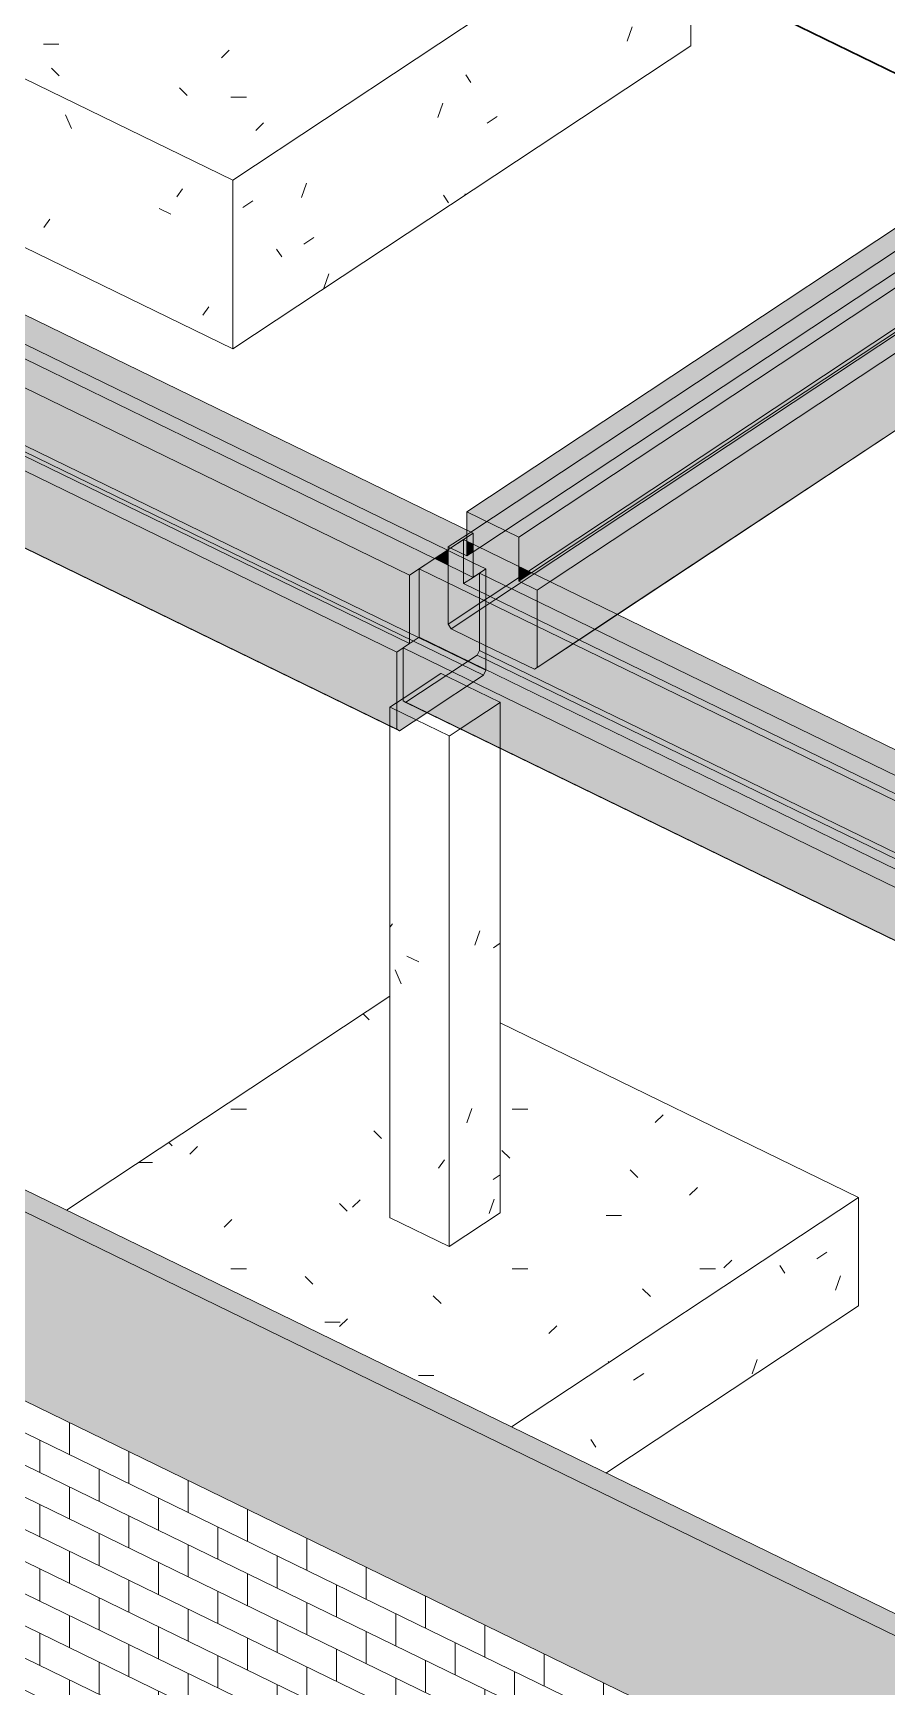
# Model space of a CAD drawing. Header units: inches. Extents: x -4071 to 5659, y -7640 to 11458.
# Drawn here: x 3283.8 to 3458.6, y -3563.1 to -3224.5 of the extents above; entities that cross this region are included whole.
import ezdxf

# ---------------------------------------------------------------- set-up
doc = ezdxf.new("R2010")
doc.units = ezdxf.units.IN
doc.header["$MEASUREMENT"] = 0
for name, color, linetype, lineweight in [('A-WALL-PATT', 111, 'Continuous', 9), ('G-ANNO-SYMB', 111, 'Continuous', 30), ('S-BEAM', 12, 'Continuous', 9), ('S-COLS', 52, 'Continuous', 9), ('S-FNDN', 32, 'Continuous', 18)]:
    doc.layers.add(name, color=color, linetype=linetype, lineweight=lineweight)
pattern_1 = [(0, (10121.03, -4099.03), (76.8, 10.903), [3.168, -54.432, 3.168, -54.432, -307.2]), (0, (10121.03, -4099.03), (76.8, 10.903), [-115.2, 3.168, -112.032, 3.168, -54.432, -134.4]), (0, (10121.03, -4099.03), (76.8, 10.903), [-288, 3.168, -35.232, 3.168, -92.832]), (135.474, (10149.83, -4093.578), (-55.0283, 32.31815), [2.222, -38.175, 2.222, -253.625]), (135.474, (10149.83, -4093.578), (-55.0283, 32.31815), [-42.619, -38.175, 2.222, -78.572, -134.656]), (135.474, (10149.83, -4093.578), (-55.0283, 32.31815), [-161.587, 2.222, -38.175, 2.222, -92.038]), (135.474, (10149.83, -4093.578), (-55.0283, 32.31815), [-204.206, -24.709, 2.222, -65.106]), (224.526, (10159.43, -4071.771), (-21.77233, -43.22216), [2.222, -38.175, 2.222, -253.625]), (224.526, (10159.43, -4071.771), (-21.77233, -43.22216), [-42.619, -38.175, 2.222, -78.572, -134.656]), (224.526, (10159.43, -4071.771), (-21.77233, -43.22216), [-161.587, 2.222, -38.175, 2.222, -92.038]), (224.526, (10159.43, -4071.771), (-21.77233, -43.22216), [-204.206, -24.709, 2.222, -65.106])]

# ---------------------------------------------------------------- blocks, each defined once
blk = doc.blocks.new('Zapata-Rectangular - FT100b - 10-0x10-0x2-3-1717621-FOUNDATION - 3D - VIEW 2')
at = {"layer": 'S-FNDN', "lineweight": 9}
h = blk.add_hatch(dxfattribs=at)
h.set_pattern_fill('FP_143', color=256, style=0, pattern_type=2)
h.set_pattern_definition(pattern_1)
h.paths.add_polyline_path([(10183.87, -3509.9), (10254.89, -3462.88), (10181.57, -3427.16), (10181.57, -3466.07), (10171.09, -3472.93), (10159, -3467.05), (10159, -3421.69), (10092.79, -3465.53), (10127.38, -3482.38)], flags=0)
h = blk.add_hatch(dxfattribs=at)
h.set_pattern_fill('FP_146', color=256, style=0, pattern_type=2)
h.set_pattern_definition([(33.505, (9644.564, -2515.804), (50.00359, 48.90697), [2.474, -42.502, 2.474, -282.373]), (33.505, (9644.564, -2515.804), (50.00359, 48.90697), [-47.45, -42.502, 2.474, -87.478, -149.919]), (33.505, (9644.564, -2515.804), (50.00359, 48.90697), [-179.903, 2.474, -42.502, 2.474, -102.47]), (33.505, (9644.564, -2515.804), (50.00359, 48.90697), [-227.353, -27.51, 2.474, -72.486]), (123.209, (9663.316, -2495.489), (-35.82795, 23.12505), [1.883, -32.354, 1.883, -214.952]), (123.209, (9663.316, -2495.489), (-35.82795, 23.12505), [-36.12, -32.354, 1.883, -66.591, -114.124]), (123.209, (9663.316, -2495.489), (-35.82795, 23.12505), [-136.948, 1.883, -32.354, 1.883, -78.003]), (123.209, (9663.316, -2495.489), (-35.82795, 23.12505), [-173.068, -20.942, 1.883, -55.179]), (250.676, (9669.566, -2459.743), (-14.17579, -72.032215), [3.117, -53.549, -358.879]), (250.676, (9669.566, -2459.743), (-14.17579, -72.032215), [-56.665, 3.117, -53.549, -302.214]), (250.676, (9669.566, -2459.743), (-14.17579, -72.032215), [-113.33, 3.117, -110.214, -188.884]), (250.676, (9669.566, -2459.743), (-14.17579, -72.032215), [-226.661, 3.117, -53.549, -132.219]), (250.676, (9669.566, -2459.743), (-14.17579, -72.032215), [-283.326, 3.117, -34.66, -94.442]), (250.676, (9669.566, -2459.743), (-14.17579, -72.032215), [-321.103, 3.117, -91.325])])
h.paths.add_polyline_path([(10203.21, -3519.32), (10254.89, -3485.1), (10254.89, -3462.88), (10183.87, -3509.9), (10193.53, -3514.6)], flags=0)
at = {"layer": 'S-FNDN', "color": 143, "lineweight": 9}
for p, q in [((10159, -3421.69), (10092.79, -3465.53)), ((10254.89, -3462.88), (10181.57, -3427.16)), ((10183.87, -3509.9), (10254.89, -3462.88)), ((10254.89, -3485.1), (10254.89, -3462.88)), ((10254.89, -3485.1), (10203.21, -3519.32))]:
    blk.add_line(p, q, dxfattribs=at)
blk = doc.blocks.new('Zapata-Rectangular - FT120b - 12-0x12-0x3-6-V40-FOUNDATION - 3D - VIEW 2')
at = {"layer": 'S-FNDN', "lineweight": 9}
h = blk.add_hatch(dxfattribs=at)
h.set_pattern_fill('FP_140', color=256, style=0, pattern_type=2)
h.set_pattern_definition(pattern_1)
h.paths.add_polyline_path([(10126.83, -3254.6), (10220.58, -3192.53), (10130.34, -3148.57), (10130.34, -3196.45), (10119.86, -3203.32), (10107.77, -3197.43), (10107.77, -3141.61), (10017.53, -3201.35), (10109.97, -3246.38)], flags=0)
h = blk.add_hatch(dxfattribs=at)
h.set_pattern_fill('FP_152', color=256, style=0, pattern_type=2)
h.set_pattern_definition([(33.505, (9389.539, -2391.571), (50.00359, 48.90697), [2.474, -42.502, 2.474, -282.373]), (33.505, (9389.539, -2391.571), (50.00359, 48.90697), [-47.45, -42.502, 2.474, -87.478, -149.919]), (33.505, (9389.539, -2391.571), (50.00359, 48.90697), [-179.903, 2.474, -42.502, 2.474, -102.47]), (33.505, (9389.539, -2391.571), (50.00359, 48.90697), [-227.353, -27.51, 2.474, -72.486]), (123.209, (9408.29, -2371.256), (-35.82795, 23.12505), [1.883, -32.354, 1.883, -214.952]), (123.209, (9408.29, -2371.256), (-35.82795, 23.12505), [-36.12, -32.354, 1.883, -66.591, -114.124]), (123.209, (9408.29, -2371.256), (-35.82795, 23.12505), [-136.948, 1.883, -32.354, 1.883, -78.003]), (123.209, (9408.29, -2371.256), (-35.82795, 23.12505), [-173.068, -20.942, 1.883, -55.179]), (250.676, (9414.54, -2335.51), (-14.17579, -72.032215), [3.117, -53.549, 3.117, -355.763]), (250.676, (9414.54, -2335.51), (-14.17579, -72.032215), [-59.782, -53.549, 3.117, -110.214, -188.884]), (250.676, (9414.54, -2335.51), (-14.17579, -72.032215), [-226.661, 3.117, -53.549, 3.117, -129.102]), (250.676, (9414.54, -2335.51), (-14.17579, -72.032215), [-286.442, -34.66, 3.117, -91.325])])
h.paths.add_polyline_path([(10126.83, -3289.17), (10220.58, -3227.1), (10220.58, -3192.53), (10126.83, -3254.6), (10126.83, -3268.48)], flags=0)
h = blk.add_hatch(dxfattribs=at)
h.set_pattern_fill('FP_157', color=256, style=0, pattern_type=2)
h.set_pattern_definition([(334.027, (10858.317, -2259.815), (58.29157, -12.59248), [2.675, -45.955, 2.675, -305.316]), (334.027, (10858.317, -2259.815), (58.29157, -12.59248), [-51.305, -45.955, 2.675, -94.586, -162.1]), (334.027, (10858.317, -2259.815), (58.29157, -12.59248), [-194.521, 2.675, -45.955, 2.675, -110.796]), (334.027, (10858.317, -2259.815), (58.29157, -12.59248), [-245.825, -29.745, 2.675, -78.376]), (112.916, (10880.177, -2262.562), (-41.76583, 67.19003), [3.088, -53.051, 3.088, -352.455]), (112.916, (10880.177, -2262.562), (-41.76583, 67.19003), [-59.226, -53.051, 3.088, -109.189, -187.128]), (112.916, (10880.177, -2262.562), (-41.76583, 67.19003), [-224.553, 3.088, -53.051, 3.088, -127.902]), (112.916, (10880.177, -2262.562), (-41.76583, 67.19003), [-283.779, -34.338, 3.088, -90.476]), (234.291, (10887.463, -2234.504), (-16.52565, -54.59722), [2.06, -35.392, 2.06, -235.135]), (234.291, (10887.463, -2234.504), (-16.52565, -54.59722), [-39.512, -35.392, 2.06, -72.844, -124.839]), (234.291, (10887.463, -2234.504), (-16.52565, -54.59722), [-149.807, 2.06, -35.392, 2.06, -85.328]), (234.291, (10887.463, -2234.504), (-16.52565, -54.59722), [-189.319, -22.908, 2.06, -60.36])])
h.paths.add_polyline_path([(10126.83, -3289.17), (10126.83, -3254.6), (10017.53, -3201.35), (10017.53, -3235.92), (10097.89, -3275.07)], flags=0)
at = {"layer": 'S-FNDN', "color": 143, "lineweight": 9}
for p, q in [((10107.77, -3141.61), (10017.53, -3201.35)), ((10220.58, -3192.53), (10130.34, -3148.57)), ((10126.83, -3254.6), (10220.58, -3192.53)), ((10220.58, -3227.1), (10220.58, -3192.53)), ((10017.53, -3201.35), (10126.83, -3254.6)), ((10017.53, -3235.92), (10017.53, -3201.35)), ((10220.58, -3227.1), (10126.83, -3289.17)), ((10126.83, -3289.17), (10017.53, -3235.92)), ((10126.83, -3254.6), (10126.83, -3289.17))]:
    blk.add_line(p, q, dxfattribs=at)

msp = doc.modelspace()

# ---------------------------------------------------------------- hatches: boundary and pattern name
at = {"layer": 'A-WALL-PATT'}
h = msp.add_hatch(dxfattribs=at)
h.set_pattern_fill('FP_131', color=256, style=0, pattern_type=2)
h.set_pattern_definition([(38.843, (3740.36, -2468.863), (52.2627, -30.4178), [4.51, -49.611]), (329.8, (3740.36, -2468.863), (-10.1098, 64.362), [5.039, -55.431]), (98.927, (3744.72, -2471.4), (42.1533, 33.9443), [5.429, -59.722]), (32.745, (3740.36, -2453.06), (77.7636, -50.961), [6.748, -74.223]), (95.821, (3746.84, -2457.306), (68.1032, 43.797), [7.937, -87.312]), (326.762, (3740.36, -2453.06), (68.1038, 43.7973), [7.748, -85.227]), (355.947, (3747.65, -2460.56), (43.4937, -53.0016), [5.115, -56.261]), (309.372, (3747.65, -2460.56), (17.7293, 48.663), [5.714, -62.849]), (69.982, (3751.27, -2464.977), (61.2226, -4.3385), [4.316, -47.476]), (19.034, (3740.362, -2468.863), (0.8863, 25.87368), [2.018, -37.852, 2.018, -38.953, -40.512]), (19.034, (3740.362, -2468.863), (0.8863, 25.87368), [-80.841, 2.018, -38.494]), (340.998, (3740.362, -2468.863), (19.1688, 21.8281), [2.521, -26.665, 2.521, -46.148, -19.292]), (340.998, (3740.362, -2468.863), (19.1688, 21.8281), [-77.856, 2.521, -16.771]), (310.327, (3724.114, -2460.948), (38.89608, -20.73084), [3.134, -20.606, 3.134, -70.934, -98.283]), (310.327, (3724.114, -2460.948), (38.89608, -20.73084), [-97.808, 3.134, -95.149]), (304.03, (3716.827, -2457.398), (42.49345, -12.79106), [3.168, -28.03, 3.168, -46.557, -70.555]), (304.03, (3716.827, -2457.398), (42.49345, -12.79106), [-80.923, 3.168, -67.388])])
h.paths.add_polyline_path([(3637.326, -3769.791), (3637.326, -3638.916), (2940.56, -3299.494), (2940.548, -3329.531), (2931.452, -3325.1), (2931.452, -3425.931), (3236.572, -3574.567), (3236.572, -3482.379), (3455.165, -3588.865), (3455.165, -3681.053), (3633.667, -3768.008)], flags=0)
h.paths.add_polyline_path([(2712.858, -3319.445), (2712.858, -3218.615), (2703.75, -3214.178), (2703.75, -3184.134), (1970.551, -2826.964), (1970.551, -2957.838), (2184.591, -3062.105), (2184.591, -2969.917), (2403.184, -3076.403), (2403.184, -3168.591), (2708.971, -3317.552)], flags=0)
h = msp.add_hatch(dxfattribs=at)
h.set_pattern_fill('FP_135', color=256, style=0, pattern_type=2)
h.set_pattern_definition([(334.027, (3236.572, -3574.567), (-7e-05, 6.58512), []), (90, (3236.572, -3574.567), (-6.072, 9.543), [6.585, -6.585])])
h.paths.add_polyline_path([(3455.165, -3681.053), (3455.165, -3588.865), (3236.572, -3482.379), (3236.572, -3574.567), (3426.635, -3667.154)], flags=0)
at = {"layer": 'S-BEAM', "transparency": 33554534}
h = msp.add_hatch(color=254, dxfattribs=at)
h.paths.add_polyline_path([(3369.225, -3329.947), (3371.925, -3328.191), (3372.556, -3328.498), (3372.556, -3327.208), (3368.761, -3329.721)], flags=0)
h.paths.add_polyline_path([(3375.229, -3329.8), (3548.471, -3215.111), (3544.676, -3213.262), (3373.387, -3326.658), (3373.878, -3326.897), (3373.878, -3329.142)], flags=0)
h = msp.add_hatch(color=254, dxfattribs=at)
h.paths.add_polyline_path([(3383.182, -3327.692), (3551.218, -3216.449), (3548.471, -3215.111), (3380.435, -3326.354)], flags=0)
h.paths.add_polyline_path([(3376.64, -3324.505), (3544.676, -3213.262), (3540.592, -3211.273), (3372.556, -3322.515), (3376.482, -3324.428)], flags=0)
for points in [[(3385.855, -3334.976), (3559.097, -3220.287), (3551.218, -3216.449), (3383.182, -3327.692), (3383.182, -3333.674), (3384.285, -3334.212)], [(3360.829, -3349.498), (3360.856, -3349.48), (3360.829, -3335.505), (3171.287, -3243.171), (3166.99, -3246.017), (3113.084, -3219.757), (3113.084, -3226.342), (3166.99, -3252.601), (3166.99, -3255.071), (3359.527, -3348.863)], [(3403.411, -3343.529), (3569.729, -3233.424), (3569.729, -3218.102), (3563.32, -3222.344), (3562.808, -3222.192), (3389.65, -3336.825), (3393.282, -3338.595)], [(3389.65, -3336.825), (3562.801, -3222.092), (3559.097, -3220.287), (3385.855, -3334.976), (3389.487, -3336.746)], [(3356.824, -3366.354), (3356.884, -3362.473), (3358.252, -3361.503), (3358.252, -3351.235), (3164.385, -3256.795), (3164.385, -3254.325), (3112.044, -3228.828), (3109.893, -3230.251), (3115.252, -3232.862), (3115.252, -3248.674), (3349.684, -3362.875)], [(3360.856, -3335.518), (3365.972, -3332.1), (3180.011, -3241.511), (3182.616, -3239.787), (3368.576, -3330.376), (3368.761, -3330.254), (3368.761, -3329.721), (3372.556, -3327.208), (3372.556, -3326.253), (3180.011, -3232.457), (3175.714, -3235.302), (3180.011, -3237.396), (3174.02, -3241.362), (3182.616, -3245.549), (3180.011, -3247.273), (3171.416, -3243.086), (3171.287, -3243.171), (3360.829, -3335.505)], [(3365.972, -3332.1), (3368.576, -3330.376), (3182.616, -3239.787), (3180.011, -3241.511), (3362.783, -3330.547)], [(3358.252, -3351.235), (3360.829, -3349.498), (3166.99, -3255.071), (3164.385, -3256.795), (3354.713, -3349.511)], [(3372.556, -3331.57), (3373.878, -3330.694), (3373.878, -3329.142), (3372.556, -3328.498), (3372.556, -3329.721)], [(3368.761, -3333.459), (3368.761, -3330.466), (3368.576, -3330.376), (3365.999, -3332.113)], [(3383.182, -3336.746), (3385.761, -3334.931), (3383.182, -3333.674), (3383.182, -3335.076)], [(3386.977, -3338.595), (3389.65, -3336.825), (3385.855, -3334.976), (3383.182, -3336.746), (3386.379, -3338.303)], [(3395.532, -3348.745), (3398.788, -3346.59), (3386.977, -3340.836), (3386.977, -3344.577), (3394.423, -3348.205)], [(3601.604, -3449.13), (3603.633, -3447.761), (3603.602, -3446.363), (3398.788, -3346.59), (3395.532, -3348.745), (3601.581, -3449.12)], [(3600.345, -3463.931), (3600.345, -3449.938), (3394.296, -3349.563), (3386.379, -3354.766), (3376.482, -3349.944), (3376.482, -3354.878), (3597.602, -3462.595)], [(3597.09, -3466.086), (3600.345, -3463.931), (3376.482, -3354.98), (3375.97, -3355.968), (3373.88, -3357.351), (3597.059, -3466.071)], [(3358.765, -3367.358), (3372.576, -3358.214), (3367.198, -3355.645), (3358.252, -3361.636), (3358.252, -3367.049)], [(3593.634, -3475.278), (3593.685, -3472.899), (3597.09, -3470.645), (3597.059, -3466.071), (3373.88, -3357.351), (3372.576, -3358.214), (3379.386, -3361.532), (3379.386, -3370.909), (3591.594, -3474.284)], [(3359.527, -3360.723), (3359.543, -3360.713), (3359.527, -3360.298)], [(3356.824, -3366.413), (3356.824, -3366.354), (3349.573, -3362.88)]]:
    msp.add_hatch(color=254, dxfattribs=at).paths.add_polyline_path(points, flags=0)
h = msp.add_hatch(color=254, dxfattribs=at)
h.paths.add_polyline_path([(3358.252, -3367.049), (3358.252, -3361.568), (3356.824, -3362.544), (3356.884, -3366.383)], flags=0)
h.paths.add_polyline_path([(3115.252, -3248.674), (3115.192, -3232.833), (3109.177, -3229.903), (3104.775, -3232.833), (3104.775, -3233.64), (3099.476, -3237.148), (3098.76, -3236.799), (3098.76, -3237.622), (3096.134, -3239.361), (3112.376, -3247.273)], flags=0)
h = msp.add_hatch(color=254, dxfattribs=at)
h.paths.add_polyline_path([(3358.765, -3367.358), (3358.252, -3367.049), (3358.252, -3367.108)], flags=0)
h.paths.add_polyline_path([(3115.252, -3248.733), (3115.252, -3248.674), (3112.255, -3247.273)], flags=0)
h = msp.add_hatch(color=254, dxfattribs=at)
h.paths.add_polyline_path([(3383.182, -3333.674), (3383.182, -3327.692), (3380.435, -3326.354), (3375.229, -3329.8), (3378.861, -3331.57)], flags=0)
h.paths.add_polyline_path([(3373.387, -3326.658), (3376.64, -3324.505), (3372.556, -3322.515), (3372.556, -3326.253)], flags=0)
h = msp.add_hatch(color=254, dxfattribs=at)
h.paths.add_polyline_path([(3386.379, -3354.766), (3386.977, -3354.409), (3386.977, -3344.577), (3376.482, -3339.465), (3376.482, -3349.944), (3385.646, -3354.409)], flags=0)
h.paths.add_polyline_path([(3386.977, -3340.836), (3386.977, -3338.595), (3383.182, -3336.746), (3383.182, -3333.674), (3375.229, -3329.8), (3373.878, -3330.694), (3373.878, -3332.959), (3376.482, -3334.227), (3376.482, -3335.724), (3386.379, -3340.545)], flags=0)
h.paths.add_polyline_path([(3368.761, -3330.254), (3369.225, -3329.947), (3368.761, -3329.721)], flags=0)
h.paths.add_polyline_path([(3372.556, -3327.208), (3373.387, -3326.658), (3372.556, -3326.253), (3372.556, -3326.897)], flags=0)
h = msp.add_hatch(color=254, dxfattribs=at)
h.paths.add_polyline_path([(3372.556, -3331.57), (3372.556, -3328.498), (3371.898, -3328.177), (3369.252, -3329.96), (3369.358, -3330.012)], flags=0)
h.paths.add_polyline_path([(3373.878, -3330.694), (3375.229, -3329.8), (3373.878, -3329.142)], flags=0)
h.paths.add_polyline_path([(3373.878, -3329.142), (3373.878, -3326.897), (3373.387, -3326.658), (3372.556, -3327.208), (3372.556, -3328.498)], flags=0)
h = msp.add_hatch(color=254, dxfattribs=at)
h.paths.add_polyline_path([(3359.543, -3360.713), (3367.302, -3355.645), (3372.576, -3358.214), (3375.97, -3355.968), (3376.482, -3354.766), (3376.482, -3349.944), (3369.358, -3346.474), (3368.761, -3345.535), (3368.761, -3333.459), (3365.999, -3332.113), (3362.783, -3334.243), (3362.783, -3348.236), (3359.527, -3350.391), (3359.592, -3360.298)], flags=0)
h.paths.add_polyline_path([(3368.761, -3330.466), (3368.761, -3330.285), (3368.603, -3330.389)], flags=0)
h = msp.add_hatch(color=254, dxfattribs=at)
h.paths.add_polyline_path([(3376.482, -3339.465), (3386.977, -3344.577), (3386.977, -3340.836), (3376.482, -3335.724), (3376.482, -3338.595)], flags=0)
h.paths.add_polyline_path([(3376.482, -3349.944), (3376.482, -3339.465), (3371.898, -3337.232), (3373.851, -3335.939), (3368.761, -3333.459), (3368.761, -3345.535), (3369.358, -3346.474), (3375.97, -3349.695)], flags=0)
h.paths.add_polyline_path([(3373.878, -3332.959), (3373.878, -3330.694), (3372.556, -3331.57), (3369.225, -3329.947), (3368.761, -3330.285), (3368.761, -3330.466), (3372.556, -3332.315)], flags=0)
h.paths.add_polyline_path([(3373.878, -3335.921), (3375.18, -3335.09), (3376.482, -3335.724), (3376.45, -3334.212), (3373.878, -3332.959), (3373.878, -3335.518)], flags=0)
h = msp.add_hatch(color=254, dxfattribs=at)
h.paths.add_polyline_path([(3376.482, -3339.465), (3376.482, -3335.724), (3375.153, -3335.076), (3371.898, -3337.232), (3374.696, -3338.595)], flags=0)
h.paths.add_polyline_path([(3373.851, -3335.939), (3373.878, -3335.921), (3373.878, -3332.959), (3368.761, -3330.466), (3368.761, -3333.459), (3372.988, -3335.518)], flags=0)
h = msp.add_hatch(color=254, dxfattribs=at)
h.paths.add_polyline_path([(3358.252, -3361.568), (3359.527, -3360.723), (3359.527, -3350.391), (3358.252, -3351.235), (3358.252, -3361.503)], flags=0)
h.paths.add_polyline_path([(3360.856, -3349.48), (3362.783, -3348.205), (3362.783, -3334.243), (3360.856, -3335.518), (3360.856, -3348.205)], flags=0)
h = msp.add_hatch(color=254, dxfattribs=at)
h.paths.add_polyline_path([(3386.977, -3354.409), (3395.532, -3348.745), (3386.977, -3344.577), (3386.977, -3350.36)], flags=0)
h.paths.add_polyline_path([(3398.788, -3346.59), (3403.411, -3343.529), (3389.65, -3336.825), (3386.977, -3338.595), (3386.977, -3340.836)], flags=0)
h = msp.add_hatch(color=254, dxfattribs=at)
h.paths.add_polyline_path([(3600.345, -3449.938), (3601.581, -3449.12), (3395.532, -3348.745), (3394.296, -3349.563), (3597.602, -3448.602)], flags=0)
h.paths.add_polyline_path([(3603.633, -3446.378), (3603.633, -3446.363), (3607.428, -3443.85), (3607.428, -3442.914), (3403.411, -3343.529), (3398.788, -3346.59), (3603.602, -3446.363)], flags=0)
h = msp.add_hatch(color=254, dxfattribs=at)
h.paths.add_polyline_path([(3597.09, -3476.961), (3597.09, -3470.645), (3593.634, -3472.933), (3593.634, -3475.278)], flags=0)
h.paths.add_polyline_path([(3379.386, -3370.909), (3379.326, -3361.503), (3372.576, -3358.214), (3364.416, -3363.617), (3371.898, -3367.261)], flags=0)
h = msp.add_hatch(color=254, dxfattribs=at)
h.paths.add_polyline_path([(3597.602, -3477.27), (3597.09, -3476.961), (3597.112, -3477.031)], flags=0)
h.paths.add_polyline_path([(3379.386, -3370.968), (3379.386, -3370.909), (3371.898, -3367.32)], flags=0)
at = {"layer": 'S-COLS'}
h = msp.add_hatch(dxfattribs=at)
h.set_pattern_fill('FP_127', color=256, style=0, pattern_type=2)
h.set_pattern_definition([(334.027, (3884.903, -2373.175), (58.29157, -12.59248), [2.675, -45.955, 2.675, -305.316]), (334.027, (3884.903, -2373.175), (58.29157, -12.59248), [-51.305, -45.955, 2.675, -94.586, -162.1]), (334.027, (3884.903, -2373.175), (58.29157, -12.59248), [-194.521, 2.675, -45.955, 2.675, -110.796]), (334.027, (3884.903, -2373.175), (58.29157, -12.59248), [-245.825, -29.745, 2.675, -78.376]), (112.916, (3906.762, -2375.922), (-41.76583, 67.19003), [3.088, -53.051, 3.088, -352.455]), (112.916, (3906.762, -2375.922), (-41.76583, 67.19003), [-59.226, -53.051, 3.088, -109.189, -187.128]), (112.916, (3906.762, -2375.922), (-41.76583, 67.19003), [-224.553, 3.088, -53.051, 3.088, -127.902]), (112.916, (3906.762, -2375.922), (-41.76583, 67.19003), [-283.779, -34.338, 3.088, -90.476]), (234.291, (3914.049, -2347.864), (-16.52565, -54.59722), [2.06, -35.392, 2.06, -235.135]), (234.291, (3914.049, -2347.864), (-16.52565, -54.59722), [-39.512, -35.392, 2.06, -72.844, -124.839]), (234.291, (3914.049, -2347.864), (-16.52565, -54.59722), [-149.807, 2.06, -35.392, 2.06, -85.328]), (234.291, (3914.049, -2347.864), (-16.52565, -54.59722), [-189.319, -22.908, 2.06, -60.36])])
h.paths.add_polyline_path([(3368.909, -3472.934), (3368.909, -3368.399), (3362.158, -3365.111), (3358.765, -3367.358), (3356.884, -3366.442), (3356.884, -3467.076)], flags=0)
h = msp.add_hatch(dxfattribs=at)
h.set_pattern_fill('FP_175', color=256, style=0, pattern_type=2)
h.set_pattern_definition([(0, (3318.851, -3994.495), (76.8, 10.903), [3.168, -54.432, 3.168, -54.432, -307.2]), (0, (3318.851, -3994.495), (76.8, 10.903), [-115.2, 3.168, -112.032, 3.168, -54.432, -134.4]), (0, (3318.851, -3994.495), (76.8, 10.903), [-288, 3.168, -35.232, 3.168, -92.832]), (135.474, (3347.651, -3989.043), (-55.0283, 32.31815), [2.222, -38.175, 2.222, -253.625]), (135.474, (3347.651, -3989.043), (-55.0283, 32.31815), [-42.619, -38.175, 2.222, -78.572, -134.656]), (135.474, (3347.651, -3989.043), (-55.0283, 32.31815), [-161.587, 2.222, -38.175, 2.222, -92.038]), (135.474, (3347.651, -3989.043), (-55.0283, 32.31815), [-204.206, -24.709, 2.222, -65.106]), (224.526, (3357.251, -3967.237), (-21.77233, -43.22216), [2.222, -38.175, 2.222, -253.625]), (224.526, (3357.251, -3967.237), (-21.77233, -43.22216), [-42.619, -38.175, 2.222, -78.572, -134.656]), (224.526, (3357.251, -3967.237), (-21.77233, -43.22216), [-161.587, 2.222, -38.175, 2.222, -92.038]), (224.526, (3357.251, -3967.237), (-21.77233, -43.22216), [-204.206, -24.709, 2.222, -65.106])])
h.paths.add_polyline_path([(3368.969, -3368.428), (3371.115, -3366.939), (3364.364, -3363.651), (3362.158, -3365.111), (3368.909, -3368.399)], flags=0)
h = msp.add_hatch(dxfattribs=at)
h.set_pattern_fill('FP_128', color=256, style=0, pattern_type=2)
h.set_pattern_definition([(33.505, (2802.917, -2496.578), (50.00359, 48.90697), [2.474, -42.502, 2.474, -282.373]), (33.505, (2802.917, -2496.578), (50.00359, 48.90697), [-47.45, -42.502, 2.474, -87.478, -149.919]), (33.505, (2802.917, -2496.578), (50.00359, 48.90697), [-179.903, 2.474, -42.502, 2.474, -102.47]), (33.505, (2802.917, -2496.578), (50.00359, 48.90697), [-227.353, -27.51, 2.474, -72.486]), (123.209, (2821.668, -2476.262), (-35.82795, 23.12505), [1.883, -32.354, 1.883, -214.952]), (123.209, (2821.668, -2476.262), (-35.82795, 23.12505), [-36.12, -32.354, 1.883, -66.591, -114.124]), (123.209, (2821.668, -2476.262), (-35.82795, 23.12505), [-136.948, 1.883, -32.354, 1.883, -78.003]), (123.209, (2821.668, -2476.262), (-35.82795, 23.12505), [-173.068, -20.942, 1.883, -55.179]), (250.676, (2827.919, -2440.517), (-14.17579, -72.03221), [3.117, -53.549, -358.879]), (250.676, (2827.919, -2440.517), (-14.17579, -72.03221), [-56.665, 3.117, -53.549, -302.214]), (250.676, (2827.919, -2440.517), (-14.17579, -72.03221), [-113.33, 3.117, -110.214, -188.884]), (250.676, (2827.919, -2440.517), (-14.17579, -72.03221), [-226.661, 3.117, -53.549, -132.219]), (250.676, (2827.919, -2440.517), (-14.17579, -72.03221), [-283.326, 3.117, -34.66, -94.442]), (250.676, (2827.919, -2440.517), (-14.17579, -72.03221), [-321.103, 3.117, -91.325])])
h.paths.add_polyline_path([(3368.969, -3472.963), (3379.386, -3466.067), (3379.386, -3370.968), (3371.175, -3366.968), (3368.969, -3368.428), (3368.969, -3452.12)], flags=0)
at = {"layer": 'S-FNDN'}
msp.add_hatch(color=256, dxfattribs=at).paths.add_polyline_path([(3637.326, -3638.916), (3643.837, -3634.606), (3639.283, -3632.388), (3636.679, -3634.112), (2944.466, -3296.908), (2940.56, -3299.494), (3630.857, -3635.765)], flags=0)

# ---------------------------------------------------------------- linework, layer by layer
at = {"layer": 'G-ANNO-SYMB'}
msp.add_line((3742.28, -3370.086), (1797.766, -2422.836), dxfattribs=at)
at = {"layer": 'S-BEAM', "color": 143}
for p, q in [((3372.556, -3322.515), (3575.674, -3188.048)), ((3586.3, -3193.225), (3383.182, -3327.692)), ((3385.855, -3334.976), (3586.3, -3202.279)), ((3389.65, -3336.825), (3590.095, -3204.128)), ((3403.411, -3343.529), (3590.095, -3219.942)), ((3180.011, -3232.457), (3373.878, -3326.897)), ((3094.859, -3238.74), (3358.252, -3367.049)), ((3358.765, -3367.358), (3095.372, -3239.049)), ((3360.856, -3335.518), (3166.99, -3241.078)), ((3164.385, -3256.795), (3358.252, -3351.235)), ((3166.99, -3255.071), (3360.856, -3349.511)), ((3383.182, -3327.692), (3372.556, -3322.515)), ((3372.556, -3322.515), (3372.556, -3326.253)), ((3373.878, -3326.897), (3360.856, -3335.518)), ((3362.783, -3334.212), (3371.898, -3328.177)), ((3371.898, -3328.177), (3609.46, -3443.904)), ((3373.878, -3329.142), (3373.878, -3326.897)), ((3383.182, -3333.674), (3383.182, -3327.692)), ((3600.345, -3449.938), (3362.783, -3334.212)), ((3360.856, -3335.518), (3360.856, -3349.511)), ((3600.345, -3463.931), (3362.783, -3348.205)), ((3360.856, -3349.511), (3358.252, -3351.235)), ((3358.252, -3351.235), (3358.252, -3367.049)), ((3359.527, -3350.36), (3360.829, -3349.498)), ((3597.09, -3466.086), (3359.527, -3350.36)), ((3597.09, -3476.961), (3359.527, -3361.235)), ((3597.602, -3477.27), (3360.04, -3361.544)), ((3358.765, -3367.358), (3364.364, -3363.651)), ((3358.252, -3367.049), (3358.765, -3367.358))]:
    msp.add_line(p, q, dxfattribs=at)
at = {"layer": 'S-BEAM', "color": 9}
for p, q in [((3373.387, -3326.658), (3565.391, -3199.549)), ((3375.229, -3329.8), (3575.674, -3197.102)), ((3386.357, -3335.221), (3572.476, -3212.007)), ((3385.195, -3334.655), (3562.787, -3217.087)), ((3403.378, -3343.512), (3589.497, -3220.299)), ((3113.09, -3226.671), (3362.694, -3348.263)), ((3112.577, -3227.659), (3361.617, -3348.976)), ((3368.576, -3330.376), (3182.616, -3239.787)), ((3180.011, -3241.511), (3365.972, -3332.1)), ((3368.761, -3329.721), (3372.556, -3327.208)), ((3371.898, -3328.208), (3371.898, -3337.232)), ((3372.556, -3326.253), (3372.556, -3328.498)), ((3372.556, -3327.208), (3373.387, -3326.658)), ((3372.556, -3328.498), (3372.556, -3331.57)), ((3373.878, -3332.959), (3368.603, -3330.389)), ((3369.225, -3329.947), (3368.761, -3329.721)), ((3368.761, -3329.721), (3368.761, -3330.254)), ((3368.761, -3330.285), (3368.761, -3330.466)), ((3368.761, -3330.466), (3368.761, -3333.459)), ((3372.556, -3331.57), (3369.252, -3329.96)), ((3372.556, -3331.57), (3373.878, -3330.694)), ((3373.878, -3335.952), (3373.878, -3329.142)), ((3373.878, -3330.694), (3375.229, -3329.8)), ((3362.783, -3348.205), (3362.783, -3334.243)), ((3365.999, -3332.113), (3373.878, -3335.952)), ((3368.761, -3333.459), (3368.761, -3345.535)), ((3376.482, -3334.227), (3373.878, -3332.959)), ((3376.482, -3334.227), (3373.878, -3335.952)), ((3373.878, -3335.921), (3375.153, -3335.076)), ((3604.837, -3446.964), (3375.153, -3335.076)), ((3375.153, -3335.107), (3375.153, -3338.817)), ((3376.482, -3335.724), (3376.482, -3334.227)), ((3380.572, -3337.716), (3385.195, -3334.655)), ((3383.182, -3336.746), (3383.182, -3333.674)), ((3383.182, -3336.746), (3385.855, -3334.976)), ((3383.29, -3337.251), (3386.357, -3335.221)), ((3371.898, -3337.232), (3373.833, -3335.95)), ((3601.581, -3449.12), (3371.898, -3337.232)), ((3376.482, -3339.465), (3376.482, -3335.724)), ((3377.316, -3339.871), (3380.572, -3337.716)), ((3378.478, -3340.437), (3381.733, -3338.282)), ((3381.733, -3338.282), (3383.274, -3337.262)), ((3386.977, -3338.595), (3383.182, -3336.746)), ((3386.977, -3338.595), (3389.65, -3336.825)), ((3386.977, -3340.836), (3386.977, -3338.595)), ((3368.761, -3345.535), (3376.482, -3340.423)), ((3369.358, -3346.474), (3376.482, -3341.758)), ((3375.153, -3338.817), (3375.153, -3350.89)), ((3376.482, -3354.878), (3376.482, -3339.465)), ((3376.482, -3340.423), (3377.316, -3339.871)), ((3376.482, -3341.758), (3378.478, -3340.437)), ((3386.977, -3344.577), (3386.977, -3340.836)), ((3386.977, -3354.409), (3386.977, -3344.577)), ((3398.754, -3346.573), (3403.378, -3343.512)), ((3398.788, -3346.59), (3403.411, -3343.529)), ((3360.938, -3349.426), (3362.783, -3348.205)), ((3362.694, -3348.263), (3376.482, -3354.98)), ((3368.761, -3345.535), (3369.358, -3346.474)), ((3369.358, -3346.474), (3376.482, -3349.944)), ((3386.977, -3354.37), (3395.499, -3348.729)), ((3386.977, -3354.409), (3395.532, -3348.745)), ((3395.499, -3348.729), (3398.754, -3346.573)), ((3395.532, -3348.745), (3398.788, -3346.59)), ((3359.527, -3361.235), (3359.527, -3350.391)), ((3374.641, -3351.878), (3360.091, -3361.51)), ((3361.617, -3348.976), (3375.97, -3355.968)), ((3375.153, -3350.89), (3374.641, -3351.878)), ((3600.345, -3461.828), (3374.641, -3351.878)), ((3600.345, -3460.59), (3375.153, -3350.89)), ((3376.482, -3349.944), (3386.379, -3354.766)), ((3375.97, -3355.968), (3376.482, -3354.98)), ((3386.379, -3354.766), (3386.97, -3354.375)), ((3386.379, -3354.766), (3386.977, -3354.409)), ((3364.416, -3363.617), (3375.97, -3355.968)), ((3360.04, -3361.544), (3359.527, -3361.235))]:
    msp.add_line(p, q, dxfattribs=at)
at = {"layer": 'S-COLS'}
for p, q in [((3359.543, -3360.713), (3367.242, -3355.616)), ((3367.242, -3355.616), (3367.302, -3355.645)), ((3367.302, -3355.645), (3372.576, -3358.214)), ((3372.576, -3358.214), (3379.326, -3361.503)), ((3356.824, -3362.513), (3359.527, -3360.723)), ((3379.386, -3361.532), (3371.226, -3366.934)), ((3379.326, -3361.503), (3379.386, -3361.532)), ((3379.386, -3361.532), (3379.386, -3370.909)), ((3356.824, -3362.513), (3356.824, -3366.354)), ((3356.884, -3362.542), (3356.824, -3362.513)), ((3362.158, -3365.111), (3356.884, -3362.542)), ((3368.909, -3368.399), (3362.158, -3365.111)), ((3356.824, -3366.413), (3356.824, -3467.047)), ((3368.969, -3368.428), (3368.909, -3368.399)), ((3371.175, -3366.968), (3368.969, -3368.428)), ((3368.969, -3368.428), (3368.969, -3472.963)), ((3379.386, -3370.968), (3379.386, -3466.067)), ((3356.884, -3467.076), (3356.824, -3467.047)), ((3368.909, -3472.934), (3356.884, -3467.076)), ((3379.386, -3466.067), (3368.969, -3472.963)), ((3368.969, -3472.963), (3368.909, -3472.934))]:
    msp.add_line(p, q, dxfattribs=at)
at = {"layer": 'S-FNDN', "lineweight": 9}
for p, q in [((3636.679, -3634.112), (2944.466, -3296.908)), ((3637.326, -3638.916), (2940.56, -3299.494)), ((3236.572, -3482.379), (3455.165, -3588.865))]:
    msp.add_line(p, q, dxfattribs=at)

# ---------------------------------------------------------------- block references
at = {"layer": 'S-FNDN', "color": 143, "lineweight": 9}
for name in ['Zapata-Rectangular - FT120b - 12-0x12-0x3-6-V40-FOUNDATION - 3D - VIEW 2', 'Zapata-Rectangular - FT100b - 10-0x10-0x2-3-1717621-FOUNDATION - 3D - VIEW 2']:
    msp.add_blockref(name, (-6802.179, 0), dxfattribs=at)

doc.saveas('drawing.dxf')
